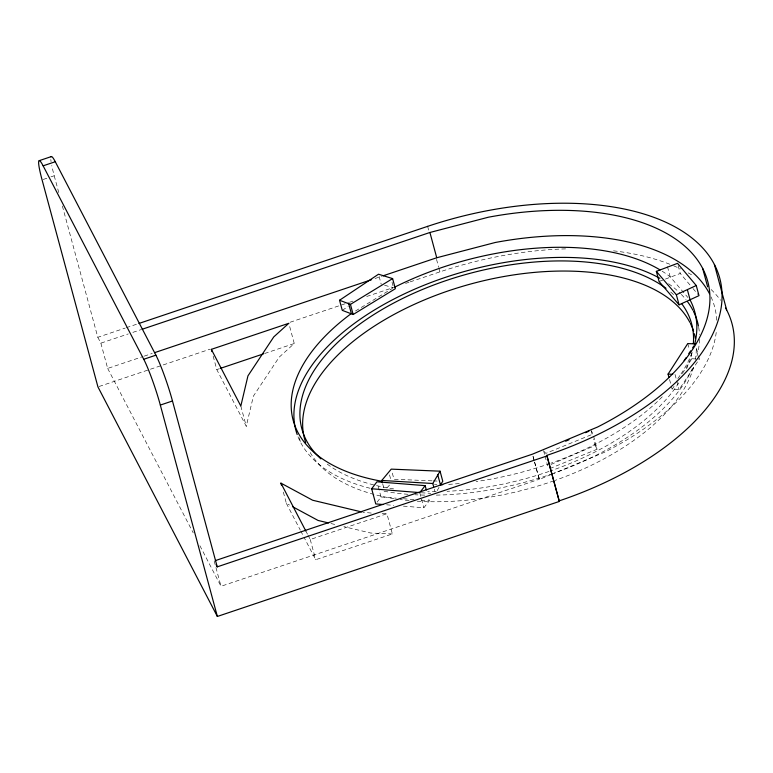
<?xml version="1.0" encoding="UTF-8"?>
<svg xmlns="http://www.w3.org/2000/svg" width="773" height="773" viewBox="0 0 773 773"><rect width="100%" height="100%" fill="white"/><g stroke="black" fill="none" stroke-linecap="round" stroke-linejoin="round"><path stroke-width="0.58" stroke-dasharray="3.87 2.9" d="M213.145 356.102L216.778 369.581L246.268 426.271L253.409 396.085L279.217 357.136L294.262 343.521L288.802 323.298M437.16 490.681L439.354 486.768M698.444 355.812L699.323 359.068L679.1 389.582L672.162 389.283L674.066 386.336M682.327 373.523L691.854 358.749L690.975 355.503M377.079 502.189L381.031 496.962L377.524 483.956M403.419 506.141L423.855 507.784L429.257 500.817L428.377 497.561M386.877 487.966L390.056 484.497M342.275 310.36L348.265 306.359M355.464 311.007L392.5 288.358M550.975 464.438L595.171 445.49L593.413 438.987M659.079 281.478L680.259 273.458L692.25 287.653M534.549 462.022L539.293 479.453L550.318 474.854M551.42 474.4L604.331 452.331A228.441 120.375 -15.1 0 0 716.494 329.878M549.893 468.564L597.114 449.229L593.606 436.223M43.172 179.481L49.801 177.249M50.912 176.882L54.226 175.771A40.65 3.971 71.4 0 1 51.752 165.528M62.371 205.976L97.804 337.289L125.197 328.071M126.337 327.694L137.749 323.848M97.804 337.289L100.857 343.144L128.279 333.926M132.85 332.39L140.841 329.694M100.857 343.144L107.679 368.431L143.092 356.517M144.242 356.131L152.233 353.445M375.04 278.512L381.891 276.203M99.07 386.5L210.014 349.193M290.078 322.264L348.41 302.649M349.551 302.262L352.981 301.103M366.711 296.494L393.013 287.643M405.593 283.411L409.023 282.261M410.173 281.874L439.905 271.874A240.867 126.927 -15.1 0 1 566.483 248.858M216.778 369.581L219.059 368.818M264.637 353.493L294.262 343.521M308.031 535.245L310.244 539.506L386.915 513.716L392.375 533.94L315.703 559.729L304.079 537.39M199.898 545.699L221.001 586.282L539.196 479.26M691.854 358.749L699.323 359.068M432.068 480.845L393.969 479.241L391.853 471.375M433.257 480.893L438.02 481.096M434.503 484.555L436.88 484.661M371.282 513.059L362.924 512.248M382.104 513.514L386.915 513.716M392.375 533.94L370.721 533.032L343.83 526.606M421.275 492.768L430.764 493.329M381.031 496.962L396.327 498.179M403.38 498.749L413.97 499.59M421.024 500.15L429.257 500.817M386.587 504.798L393.795 505.378M330.97 523.534L336.815 524.935M384.587 285.256L393.534 287.73M283.343 492.111L286.368 503.349L289.546 505.059M662.094 271.159A207.995 109.602 -15.1 0 1 670.201 276.84L687.893 297.489M692.995 288.542L698.241 294.745M544.308 451.587L545.796 453.393L593.017 434.059L591.558 431.257M595.171 445.49L597.114 449.229M305.818 530.993L307.47 534.182M286.368 503.349L300.204 529.949M300.755 531.012L303.528 536.327M107.679 368.431L193.231 532.887M678.134 265.593L680.259 273.458M696.405 348.227L698.154 354.73M667.476 266.724L670.201 276.84M687.757 343.579L689.516 350.082M675.013 374.403L676.472 379.823M676.762 380.905L679.1 389.582M669.534 379.533L672.162 389.283M591.074 430.319L592.244 434.658M543.574 450.688L544.743 455.017M545.033 456.109L547.661 465.858M533.099 456.466L534.336 461.066M534.645 462.215L539.293 479.453M532.993 456.273L534.24 460.872M427.624 226.363L428.851 230.914M436.532 259.361L438.678 267.323M438.987 268.463L439.905 271.874M392.017 282.116L393.225 286.609M379.108 276.463L381.234 284.329M434.3 489.116L434.909 491.367M419.768 492.604L423.855 507.784M389.524 474.893L390.732 479.386M382.674 483.83L383.891 488.323M299.315 437.779L300.533 442.272M310.244 539.506L315.703 559.729M240.818 406.047L246.268 426.271M214.179 560.995L221.001 586.282M54.226 175.771L59.241 194.361M613.501 250.829A240.867 126.927 -15.1 0 1 672.471 265.323M673.65 265.815A240.867 126.927 -15.1 0 1 680.559 268.917M688.173 272.859A240.867 126.927 -15.1 0 1 693.294 275.864M711.112 289.517A240.867 126.927 -15.1 0 1 720.639 300.33M696.28 349.396A201.83 106.355 -15.1 0 1 695.381 359.416M693.555 367.426A201.83 106.355 -15.1 0 1 555.091 480.391M553.941 480.796A201.83 106.355 -15.1 0 1 417.217 501.194M409.101 500.556A201.83 106.355 -15.1 0 1 400.114 499.532M393.882 498.614A201.83 106.355 -15.1 0 1 309.596 451.413M692.077 352.546A207.995 109.602 -15.1 0 1 680.646 374.528M679.96 375.533A207.995 109.602 -15.1 0 1 677.834 378.548M662.277 396.781A207.995 109.602 -15.1 0 1 551.217 463.075M550.067 463.481A207.995 109.602 -15.1 0 1 476.091 481.55M459.259 483.54A207.995 109.602 -15.1 0 1 446.253 484.526M51.076 161.683A40.65 3.971 71.4 0 1 50.825 159.46M698.695 327.308A207.995 109.602 -15.1 0 1 699.488 334.506M699.546 339.27A207.995 109.602 -15.1 0 1 696.405 357.909M692.366 368.586A207.995 109.602 -15.1 0 1 553.941 473.192M552.792 473.598A207.995 109.602 -15.1 0 1 434.552 495.145M424.754 495.116A207.995 109.602 -15.1 0 1 415.111 494.768M408.028 494.305A207.995 109.602 -15.1 0 1 381.968 490.884M370.064 488.265A207.995 109.602 -15.1 0 1 297.595 435.692M668.568 283.739A207.995 109.602 -15.1 0 1 680.424 293.537M681.284 294.397A207.995 109.602 -15.1 0 1 686.057 299.779M691.99 352.72A201.83 106.355 -15.1 0 1 686.569 368.827M678.82 382.906A201.83 106.355 -15.1 0 1 550.067 471.076M548.927 471.472A201.83 106.355 -15.1 0 1 447.045 491.309M436.165 491.628A201.83 106.355 -15.1 0 1 427.633 491.609M393.631 488.884A201.83 106.355 -15.1 0 1 326.593 463.616M670.674 292.02A201.83 106.355 -15.1 0 1 675.254 296.262M711.034 296.871A228.441 120.375 -15.1 0 1 716.716 320.737"/><path stroke-width="1.16" d="M433.692 486.874L432.783 483.502L440.059 471.182L391.244 469.134L381.765 480.458L382.374 482.7M668.945 377.369L668.075 374.113L687.757 343.579L695.236 343.898M442.765 484.71A207.995 109.602 -15.1 0 1 440.455 484.806L442.784 481.289L440.059 471.182M684.144 360.624L686.095 357.677M688.704 353.734L690.666 350.787M692.618 347.831L693.932 345.86M382.973 504.508L375.765 503.938L371.668 488.768L376.934 481.792L425.16 485.647L426.329 489.976M420.444 491.734L425.16 485.647M339.54 300.253L378.509 274.222L392.616 278.599L395.351 288.706L353.164 314.505L342.275 310.36L339.54 300.253L350.44 304.388L353.164 314.505M350.44 304.388L392.616 278.599M656.345 271.371L676.346 294.716L696.26 285.517L698.995 295.634L679.071 304.823L659.079 281.478L656.345 271.371L677.525 263.342L696.26 285.517M565.662 441.219L568.976 439.789M585.548 432.687L588.862 431.266M39.297 160.629L51.453 156.542M43.124 165.828L55.279 161.741L155.904 355.174A35.345 3.45 71.4 0 1 172.476 400.984L217.232 566.86L547.052 455.925L559.333 501.445L217.358 616.458L97.929 386.887L42.071 179.858A40.65 3.971 71.4 0 1 43.124 165.828L143.749 359.271A35.345 3.45 71.4 0 1 160.32 405.071L217.358 616.458M138.889 323.472L427.624 226.363M141.99 329.317L429.914 232.48L488.401 217.213A228.441 120.375 -15.1 0 1 702.667 268.424L707.633 286.812M154.523 352.672L371.61 279.662M383.031 275.826L436.735 257.757L495.222 242.5A228.441 120.375 -15.1 0 1 709.498 293.711M143.749 359.271L155.904 355.174M211.329 349.357L288.802 323.298L273.758 336.912L247.949 375.862L240.818 406.047L211.329 349.357L211.928 351.599M220.199 368.431L263.496 353.87M160.32 405.071L172.476 400.984M215.329 560.609L532.471 454.166L597.51 427.054A228.441 120.375 -15.1 0 0 702.667 268.424M668.075 374.113L672.694 374.306M381.765 480.458L432.783 483.502M371.668 488.768L419.768 492.604M361.754 511.968L312.65 500.237L280.908 483.125L281.517 485.367M328.631 522.973L318.109 520.461L292.716 506.769M726.678 309.992L714.397 264.482A240.867 126.927 -15.1 0 1 546.772 455.403L547.052 455.925M546.772 455.403L559.333 501.445M280.908 483.125L305.818 530.993M216.218 564.899L217.232 566.86M687.477 290.068L690.202 300.185A207.995 109.602 -15.1 0 1 694.666 344.236M676.346 294.716L679.071 304.823M429.914 232.48L436.735 257.757M437.721 474.699L440.455 484.806M348.623 303.412L351.348 313.529A207.995 109.602 -15.1 0 0 381.688 481.221M725.605 308.031A240.867 126.927 -15.1 0 1 559.053 500.914M305.712 442.61A201.83 106.355 -15.1 0 1 457.152 287.971A201.83 106.355 -15.1 0 1 689.854 322.38M690.405 323.462A201.83 106.355 -15.1 0 1 693.594 331.346M694.289 333.685A201.83 106.355 -15.1 0 1 695.362 338.429M394.568 287.208A207.995 109.602 -15.1 0 1 660.152 269.961M427.633 226.363A240.867 126.927 -15.1 0 1 714.387 264.472M297.19 434.561A207.995 109.602 -15.1 0 1 416.183 288.522A207.995 109.602 -15.1 0 1 659.862 278.328M687.487 301.644A207.995 109.602 -15.1 0 1 692.937 310.302M693.478 311.374A207.995 109.602 -15.1 0 1 698.473 326.129M681.593 303.538A201.83 106.355 -15.1 0 1 693.352 343.685M320.901 458.891A201.83 106.355 -15.1 0 1 402.24 298.668A201.83 106.355 -15.1 0 1 666.007 288.3M51.018 156.871A40.65 3.971 71.4 0 1 55.279 161.741"/></g></svg>
